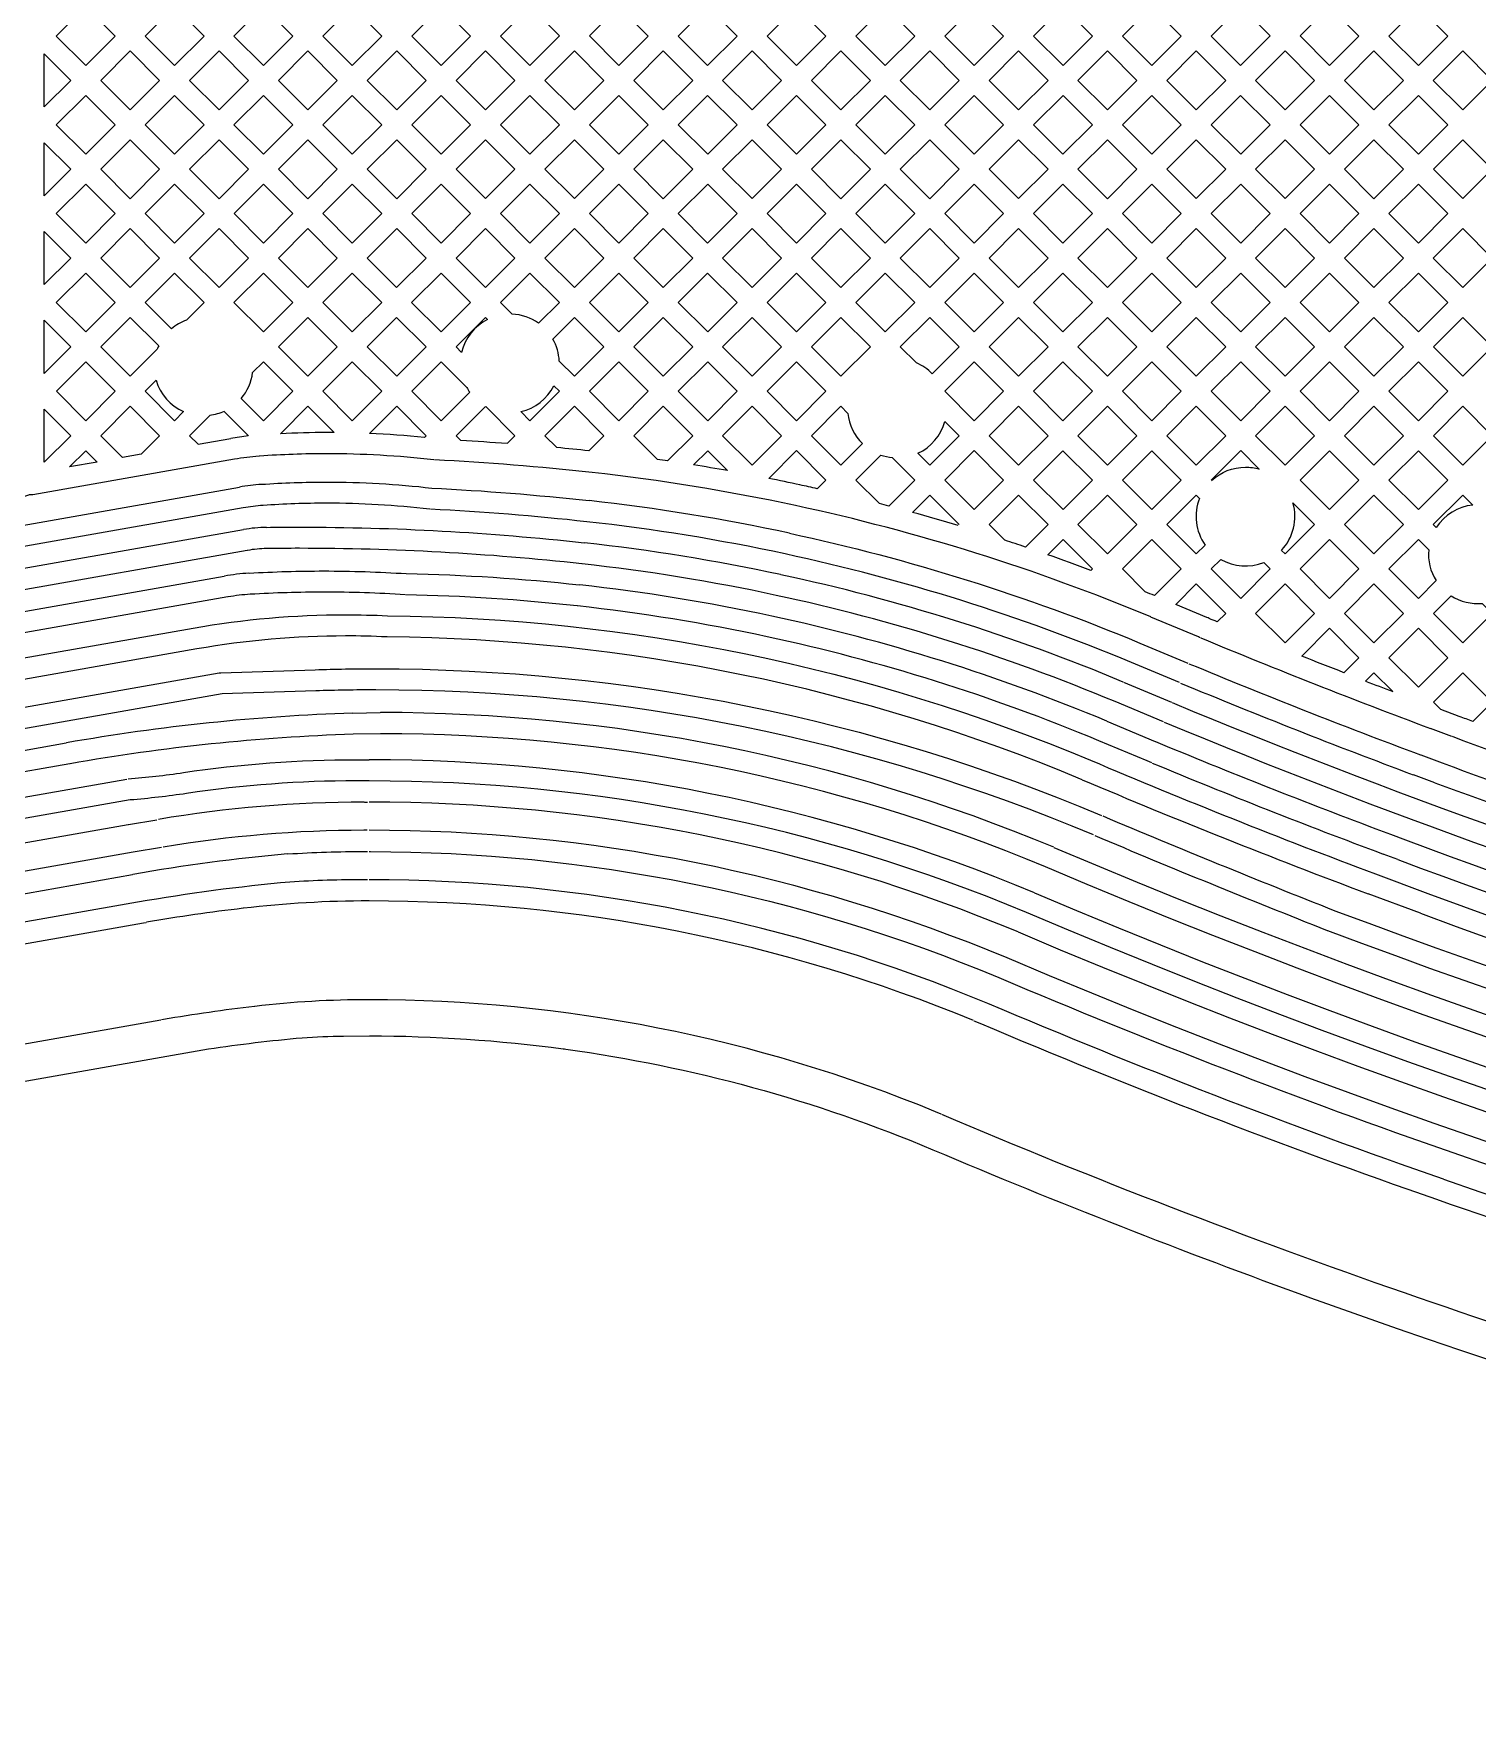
# Model space of a CAD drawing. Extents: x 3103 to 3424, y -52 to 175.
# Drawn here: x 3153.96 to 3159.16, y 34.3 to 40.37 of the extents above; entities that cross this region are included whole.
import ezdxf

# ---------------------------------------------------------------- set-up
doc = ezdxf.new("R2010")
doc.units = 0
doc.layers.add('gbr-dxf_layer0', color=7, linetype='Continuous')

msp = doc.modelspace()

# ---------------------------------------------------------------- linework, layer by layer
at = {"layer": 'gbr-dxf_layer0'}
for p, q in [((3153.9999, 40.1042), (3153.9999, 40.2951)), ((3153.9999, 39.7843), (3153.9999, 39.9753)), ((3153.9999, 39.4645), (3153.9999, 39.6558)), ((3153.9998, 39.1447), (3153.9998, 39.3361)), ((3153.9998, 38.8251), (3153.9998, 39.0165)), ((3155.5877, 39.0264), (3155.4821, 38.9207)), ((3154.1901, 38.8261), (3154.0911, 38.8087)), ((3148.3149, 37.454), (3154.7173, 38.5829)), ((3154.7306, 38.5079), (3148.3282, 37.379)), ((3148.3145, 37.2988), (3154.6477, 38.4153)), ((3154.661, 38.3403), (3148.3277, 37.2237)), ((3158.1541, 38.1964), (3157.9821, 38.2682)), ((3148.3149, 37.1335), (3154.5362, 38.2284)), ((3154.5495, 38.1534), (3148.3281, 37.0584)), ((3157.8832, 38.034), (3158.0569, 37.9612)), ((3158.0275, 37.8909), (3157.8537, 37.9637)), ((3155.1103, 37.9224), (3155.2086, 37.9244)), ((3157.8241, 37.8932), (3157.9982, 37.8204)), ((3159.0657, 37.8387), (3158.9889, 37.867)), ((3144.9048, 36.1977), (3154.0793, 37.8151)), ((3154.0925, 37.7401), (3144.918, 36.1226)), ((3158.9533, 37.7717), (3159.0303, 37.7433)), ((3148.3148, 36.63), (3154.2977, 37.685)), ((3159.0039, 37.6718), (3158.9269, 37.7002)), ((3155.1523, 37.6021), (3155.1634, 37.6021)), ((3154.3025, 37.5214), (3154.4046, 37.5386)), ((3148.3127, 36.465), (3154.302, 37.5213)), ((3155.1622, 37.5005), (3155.1511, 37.5005)), ((3158.8445, 37.4864), (3158.8979, 37.4663)), ((3158.8711, 37.395), (3158.8177, 37.4151)), ((3145.1861, 35.7314), (3154.318, 37.3414)), ((3155.1631, 37.3227), (3155.1533, 37.3227)), ((3158.791, 37.3433), (3158.9785, 37.2734)), ((3154.3356, 37.2414), (3145.2038, 35.6314)), ((3158.9519, 37.202), (3158.7644, 37.272)), ((3157.3452, 36.8152), (3157.3663, 36.8063))]:
    msp.add_line(p, q, dxfattribs=at)
at = {"layer": 'gbr-dxf_layer0', "linetype": 'Continuous'}
for points in [[(3154.0434, 40.3594), (3154.1493, 40.4653), (3154.2552, 40.3594), (3154.1493, 40.2535)], [(3154.3629, 40.3594), (3154.4689, 40.4654), (3154.5749, 40.3594), (3154.4689, 40.2534)], [(3154.6827, 40.3594), (3154.7887, 40.4654), (3154.8947, 40.3594), (3154.7887, 40.2534)], [(3155.0025, 40.3594), (3155.1085, 40.4654), (3155.2145, 40.3594), (3155.1085, 40.2534)], [(3155.3223, 40.3594), (3155.4282, 40.4653), (3155.5341, 40.3594), (3155.4282, 40.2535)], [(3155.6418, 40.3594), (3155.7478, 40.4654), (3155.8538, 40.3595), (3155.7477, 40.2535)], [(3155.9615, 40.3595), (3156.0674, 40.4654), (3156.1734, 40.3594), (3156.0675, 40.2535)], [(3156.2811, 40.3594), (3156.3871, 40.4654), (3156.4932, 40.3594), (3156.3871, 40.2534)], [(3156.6009, 40.3594), (3156.7069, 40.4654), (3156.8129, 40.3594), (3156.7069, 40.2534)], [(3156.9207, 40.3594), (3157.0266, 40.4653), (3157.1325, 40.3594), (3157.0266, 40.2535)], [(3157.2402, 40.3594), (3157.3462, 40.4654), (3157.4523, 40.3594), (3157.3462, 40.2534)], [(3157.56, 40.3594), (3157.666, 40.4654), (3157.772, 40.3594), (3157.666, 40.2534)], [(3157.8798, 40.3594), (3157.9857, 40.4653), (3158.0916, 40.3594), (3157.9857, 40.2535)], [(3158.1993, 40.3594), (3158.3054, 40.4654), (3158.4113, 40.3595), (3158.3053, 40.2535)], [(3158.5191, 40.3595), (3158.6249, 40.4654), (3158.7309, 40.3594), (3158.625, 40.2535)], [(3158.8387, 40.3594), (3158.9447, 40.4654), (3159.0507, 40.3594), (3158.9447, 40.2534)], [(3154.2032, 40.1996), (3154.309, 40.3055), (3154.4151, 40.1995), (3154.3092, 40.0936)], [(3154.5228, 40.1995), (3154.6288, 40.3055), (3154.7348, 40.1995), (3154.6288, 40.0935)], [(3154.8426, 40.1995), (3154.9486, 40.3055), (3155.0546, 40.1995), (3154.9486, 40.0935)], [(3155.1624, 40.1995), (3155.2684, 40.3055), (3155.3743, 40.1996), (3155.2683, 40.0936)], [(3155.482, 40.1996), (3155.5879, 40.3055), (3155.6939, 40.1996), (3155.588, 40.0937)], [(3155.8016, 40.1996), (3155.9076, 40.3056), (3156.0136, 40.1996), (3155.9076, 40.0936)], [(3156.1214, 40.1996), (3156.2273, 40.3055), (3156.3333, 40.1995), (3156.2274, 40.0936)], [(3156.441, 40.1995), (3156.547, 40.3055), (3156.6531, 40.1995), (3156.547, 40.0935)], [(3156.7608, 40.1995), (3156.8668, 40.3055), (3156.9727, 40.1996), (3156.8667, 40.0936)], [(3157.0805, 40.1996), (3157.1864, 40.3055), (3157.2924, 40.1995), (3157.1865, 40.0936)], [(3157.4001, 40.1995), (3157.5061, 40.3055), (3157.6122, 40.1995), (3157.5061, 40.0935)], [(3157.7199, 40.1995), (3157.8259, 40.3055), (3157.9318, 40.1996), (3157.8258, 40.0936)], [(3158.0396, 40.1996), (3158.1455, 40.3055), (3158.2514, 40.1996), (3158.1455, 40.0937)], [(3158.3592, 40.1996), (3158.4652, 40.3056), (3158.5711, 40.1996), (3158.4651, 40.0936)], [(3158.6789, 40.1996), (3158.7848, 40.3055), (3158.8908, 40.1995), (3158.7849, 40.0936)], [(3158.9986, 40.1995), (3159.1046, 40.3055), (3159.2106, 40.1995), (3159.1046, 40.0935)], [(3154.0433, 40.0397), (3154.1493, 40.1458), (3154.2553, 40.0397), (3154.1493, 39.9337)], [(3154.363, 40.0397), (3154.4689, 40.1456), (3154.5749, 40.0396), (3154.4691, 39.9337)], [(3154.6827, 40.0396), (3154.7887, 40.1456), (3154.8947, 40.0396), (3154.7887, 39.9336)], [(3155.0025, 40.0396), (3155.1085, 40.1456), (3155.2144, 40.0397), (3155.1084, 39.9337)], [(3155.3222, 40.0397), (3155.4282, 40.1458), (3155.5341, 40.0398), (3155.4281, 39.9338)], [(3155.6418, 40.0398), (3155.7477, 40.1457), (3155.8537, 40.0397), (3155.7478, 39.9339)], [(3155.9615, 40.0397), (3156.0675, 40.1458), (3156.1735, 40.0397), (3156.0675, 39.9337)], [(3156.2813, 40.0397), (3156.3871, 40.1456), (3156.4932, 40.0396), (3156.3873, 39.9337)], [(3156.6009, 40.0396), (3156.7069, 40.1456), (3156.8128, 40.0397), (3156.7068, 39.9337)], [(3156.9206, 40.0397), (3157.0266, 40.1458), (3157.1326, 40.0397), (3157.0266, 39.9337)], [(3157.2404, 40.0397), (3157.3462, 40.1456), (3157.4523, 40.0396), (3157.3464, 39.9337)], [(3157.56, 40.0396), (3157.666, 40.1456), (3157.7719, 40.0397), (3157.6659, 39.9337)], [(3157.8797, 40.0397), (3157.9857, 40.1458), (3158.0916, 40.0398), (3157.9856, 39.9338)], [(3158.1994, 40.0398), (3158.3053, 40.1457), (3158.4112, 40.0397), (3158.3054, 39.9339)], [(3158.519, 40.0397), (3158.625, 40.1458), (3158.731, 40.0397), (3158.625, 39.9337)], [(3158.8388, 40.0397), (3158.9447, 40.1456), (3159.0507, 40.0396), (3158.9448, 39.9337)], [(3154.2032, 39.8799), (3154.3092, 39.9859), (3154.4152, 39.8799), (3154.3092, 39.7738)], [(3154.5229, 39.8799), (3154.6288, 39.9857), (3154.7348, 39.8797), (3154.629, 39.7738)], [(3154.8426, 39.8797), (3154.9486, 39.9857), (3155.0545, 39.8799), (3154.9485, 39.7738)], [(3155.1623, 39.8799), (3155.2683, 39.9859), (3155.3742, 39.88), (3155.2682, 39.7739)], [(3155.482, 39.8799), (3155.588, 39.986), (3155.6939, 39.88), (3155.5879, 39.774)], [(3155.8017, 39.88), (3155.9076, 39.9859), (3156.0136, 39.8799), (3155.9077, 39.774)], [(3156.1214, 39.8799), (3156.2274, 39.9859), (3156.3334, 39.8799), (3156.2274, 39.7738)], [(3156.4412, 39.8799), (3156.547, 39.9857), (3156.6529, 39.8799), (3156.547, 39.774)], [(3156.7607, 39.8799), (3156.8667, 39.9859), (3156.9727, 39.8799), (3156.8667, 39.7738)], [(3157.0805, 39.8799), (3157.1865, 39.9859), (3157.2925, 39.8799), (3157.1865, 39.7738)], [(3157.4003, 39.8799), (3157.5061, 39.9857), (3157.612, 39.8799), (3157.5061, 39.774)], [(3157.7198, 39.8799), (3157.8258, 39.9859), (3157.9317, 39.8799), (3157.8257, 39.7739)], [(3158.0395, 39.8799), (3158.1455, 39.986), (3158.2515, 39.88), (3158.1455, 39.774)], [(3158.3592, 39.88), (3158.4651, 39.9859), (3158.5711, 39.8799), (3158.4652, 39.774)], [(3158.6789, 39.8799), (3158.7849, 39.9859), (3158.8909, 39.8799), (3158.7849, 39.7738)], [(3158.9987, 39.8799), (3159.1046, 39.9857), (3159.2104, 39.8799), (3159.1046, 39.774)], [(3154.0434, 39.7201), (3154.1493, 39.826), (3154.2553, 39.72), (3154.1494, 39.6141)], [(3154.363, 39.72), (3154.4691, 39.826), (3154.5751, 39.72), (3154.4691, 39.6139)], [(3154.6828, 39.72), (3154.7887, 39.8258), (3154.8946, 39.72), (3154.7887, 39.6141)], [(3155.0024, 39.72), (3155.1084, 39.826), (3155.2143, 39.7201), (3155.1083, 39.6141)], [(3155.3221, 39.7201), (3155.4281, 39.8261), (3155.5341, 39.7201), (3155.428, 39.6141)], [(3155.6418, 39.7201), (3155.7478, 39.8261), (3155.8538, 39.7201), (3155.7478, 39.6141)], [(3155.9616, 39.7201), (3156.0675, 39.826), (3156.1735, 39.72), (3156.0676, 39.6141)], [(3156.2813, 39.72), (3156.3873, 39.826), (3156.4932, 39.7201), (3156.3871, 39.6141)], [(3156.6009, 39.7201), (3156.7068, 39.826), (3156.8128, 39.72), (3156.7069, 39.6141)], [(3156.9206, 39.72), (3157.0266, 39.826), (3157.1326, 39.72), (3157.0266, 39.6139)], [(3157.2404, 39.72), (3157.3464, 39.826), (3157.4523, 39.7201), (3157.3462, 39.6141)], [(3157.56, 39.7201), (3157.6659, 39.826), (3157.7718, 39.7201), (3157.6659, 39.6142)], [(3157.8796, 39.7201), (3157.9856, 39.8261), (3158.0916, 39.7201), (3157.9856, 39.6141)], [(3158.1993, 39.7201), (3158.3054, 39.8261), (3158.4114, 39.7201), (3158.3054, 39.6141)], [(3158.5191, 39.7201), (3158.625, 39.826), (3158.731, 39.72), (3158.6251, 39.6141)], [(3158.8388, 39.72), (3158.9448, 39.826), (3159.0507, 39.7201), (3158.9447, 39.6141)], [(3154.2033, 39.5602), (3154.3092, 39.6661), (3154.4152, 39.5601), (3154.3093, 39.4542)], [(3154.5229, 39.5601), (3154.629, 39.6661), (3154.7348, 39.5602), (3154.6288, 39.4542)], [(3154.8426, 39.5602), (3154.9485, 39.6661), (3155.0544, 39.5602), (3154.9485, 39.4543)], [(3155.1622, 39.5602), (3155.2682, 39.6662), (3155.3742, 39.5602), (3155.2681, 39.4542)], [(3155.4819, 39.5602), (3155.5879, 39.6662), (3155.6939, 39.5602), (3155.5879, 39.4542)], [(3155.8017, 39.5602), (3155.9077, 39.6662), (3156.0137, 39.5602), (3155.9077, 39.4542)], [(3156.1215, 39.5602), (3156.2274, 39.6661), (3156.3333, 39.5602), (3156.2274, 39.4543)], [(3156.441, 39.5602), (3156.547, 39.6662), (3156.6531, 39.5602), (3156.547, 39.4542)], [(3156.7608, 39.5602), (3156.8667, 39.6661), (3156.9727, 39.5601), (3156.8668, 39.4542)], [(3157.0805, 39.5601), (3157.1865, 39.6661), (3157.2924, 39.5602), (3157.1864, 39.4542)], [(3157.4001, 39.5602), (3157.5061, 39.6662), (3157.6121, 39.5603), (3157.506, 39.4543)], [(3157.7198, 39.5603), (3157.8257, 39.6662), (3157.9317, 39.5602), (3157.8258, 39.4543)], [(3158.0394, 39.5602), (3158.1455, 39.6662), (3158.2515, 39.5602), (3158.1455, 39.4542)], [(3158.3592, 39.5602), (3158.4652, 39.6662), (3158.5713, 39.5602), (3158.4652, 39.4542)], [(3158.679, 39.5602), (3158.7849, 39.6661), (3158.8908, 39.5602), (3158.7849, 39.4543)], [(3158.9985, 39.5602), (3159.1046, 39.6662), (3159.2106, 39.5602), (3159.1046, 39.4542)], [(3154.0434, 39.4003), (3154.1494, 39.5063), (3154.2554, 39.4003), (3154.1494, 39.2943)], [(3154.6827, 39.4003), (3154.7887, 39.5063), (3154.8946, 39.4004), (3154.7886, 39.2944)], [(3155.0024, 39.4004), (3155.1083, 39.5063), (3155.2143, 39.4003), (3155.1084, 39.2944)], [(3155.322, 39.4003), (3155.428, 39.5063), (3155.5341, 39.4003), (3155.428, 39.2943)], [(3155.9616, 39.4003), (3156.0676, 39.5063), (3156.1735, 39.4004), (3156.0675, 39.2944)], [(3156.2813, 39.4004), (3156.3871, 39.5063), (3156.4932, 39.4003), (3156.3873, 39.2944)], [(3156.6009, 39.4003), (3156.7069, 39.5063), (3156.8129, 39.4003), (3156.7069, 39.2943)], [(3156.9207, 39.4003), (3157.0266, 39.5062), (3157.1325, 39.4003), (3157.0266, 39.2944)], [(3157.2402, 39.4003), (3157.3462, 39.5063), (3157.4522, 39.4004), (3157.3461, 39.2944)], [(3157.5599, 39.4004), (3157.6659, 39.5064), (3157.7719, 39.4004), (3157.6659, 39.2944)], [(3157.8797, 39.4004), (3157.9856, 39.5063), (3158.0916, 39.4003), (3157.9857, 39.2944)], [(3158.1993, 39.4003), (3158.3054, 39.5063), (3158.4114, 39.4003), (3158.3054, 39.2943)], [(3158.5191, 39.4003), (3158.6251, 39.5063), (3158.731, 39.4004), (3158.625, 39.2944)], [(3158.8388, 39.4004), (3158.9447, 39.5063), (3159.0507, 39.4003), (3158.9448, 39.2944)], [(3154.8425, 39.2405), (3154.9485, 39.3465), (3155.0545, 39.2405), (3154.9485, 39.1345)], [(3155.1623, 39.2405), (3155.2681, 39.3464), (3155.3742, 39.2404), (3155.2683, 39.1345)], [(3156.1214, 39.2405), (3156.2274, 39.3465), (3156.3334, 39.2405), (3156.2274, 39.1345)], [(3156.4412, 39.2405), (3156.547, 39.3464), (3156.6531, 39.2404), (3156.5472, 39.1345)], [(3156.7608, 39.2404), (3156.8668, 39.3464), (3156.9727, 39.2405), (3156.8667, 39.1345)], [(3157.4, 39.2405), (3157.506, 39.3465), (3157.612, 39.2405), (3157.506, 39.1345)], [(3157.7198, 39.2405), (3157.8258, 39.3465), (3157.9318, 39.2405), (3157.8258, 39.1345)], [(3158.0396, 39.2405), (3158.1455, 39.3464), (3158.2515, 39.2404), (3158.1456, 39.1345)], [(3158.3592, 39.2404), (3158.4652, 39.3464), (3158.5711, 39.2405), (3158.4651, 39.1345)], [(3158.6789, 39.2405), (3158.7849, 39.3465), (3158.8909, 39.2405), (3158.7849, 39.1345)], [(3158.9987, 39.2405), (3159.1046, 39.3464), (3159.2106, 39.2404), (3159.1047, 39.1345)], [(3154.0435, 39.0806), (3154.1494, 39.1865), (3154.2553, 39.0806), (3154.1493, 38.9747)], [(3155.0024, 39.0806), (3155.1084, 39.1867), (3155.2144, 39.0806), (3155.1084, 38.9746)], [(3155.9615, 39.0806), (3156.0675, 39.1867), (3156.1735, 39.0806), (3156.0675, 38.9746)], [(3156.2813, 39.0806), (3156.3873, 39.1867), (3156.4933, 39.0806), (3156.3873, 38.9746)], [(3156.601, 39.0806), (3156.7069, 39.1865), (3156.8128, 39.0806), (3156.7069, 38.9748)], [(3157.2402, 39.0808), (3157.3461, 39.1866), (3157.4521, 39.0806), (3157.3462, 38.9748)], [(3157.5599, 39.0806), (3157.6659, 39.1867), (3157.7719, 39.0806), (3157.6659, 38.9746)], [(3157.8797, 39.0806), (3157.9857, 39.1867), (3158.0917, 39.0806), (3157.9857, 38.9746)], [(3158.1995, 39.0806), (3158.3054, 39.1865), (3158.4112, 39.0806), (3158.3054, 38.9748)], [(3158.519, 39.0806), (3158.625, 39.1867), (3158.731, 39.0806), (3158.625, 38.9746)], [(3158.8388, 39.0806), (3158.9448, 39.1867), (3159.0508, 39.0806), (3158.9448, 38.9746)], [(3154.2032, 38.9208), (3154.3092, 39.0268), (3154.4151, 38.9209), (3154.3482, 38.854), (3154.2817, 38.8423)], [(3156.4412, 38.9207), (3156.5472, 39.0268), (3156.6531, 38.9209), (3156.547, 38.8149)], [(3157.4001, 38.9209), (3157.506, 39.0268), (3157.612, 38.9207), (3157.5061, 38.8149)], [(3157.7198, 38.9207), (3157.8258, 39.0268), (3157.9318, 38.9207), (3157.8258, 38.8147)], [(3158.0396, 38.9207), (3158.1456, 39.0268), (3158.2515, 38.9209), (3158.1455, 38.8149)], [(3158.3592, 38.9209), (3158.4651, 39.0268), (3158.5711, 38.9207), (3158.4652, 38.8149)], [(3158.6789, 38.9207), (3158.7849, 39.0268), (3158.8909, 38.9207), (3158.7849, 38.8147)], [(3158.9987, 38.9207), (3159.1047, 39.0268), (3159.2106, 38.9209), (3159.1046, 38.8148)], [(3157.2402, 38.761), (3157.3462, 38.867), (3157.4523, 38.761), (3157.3462, 38.655)], [(3157.56, 38.761), (3157.6659, 38.8669), (3157.7719, 38.7609), (3157.666, 38.655)], [(3157.8797, 38.7609), (3157.9857, 38.8669), (3158.0916, 38.761), (3157.9856, 38.655)], [(3158.5191, 38.761), (3158.625, 38.8669), (3158.731, 38.7609), (3158.6251, 38.655)], [(3158.8388, 38.7609), (3158.9448, 38.8669), (3159.0507, 38.761), (3158.9447, 38.655)], [(3157.7199, 38.6011), (3157.8258, 38.707), (3157.9317, 38.6011), (3157.8258, 38.4952)], [(3158.679, 38.6011), (3158.7849, 38.707), (3158.8908, 38.6011), (3158.7849, 38.4952)], [(3158.5191, 38.4412), (3158.6251, 38.5472), (3158.731, 38.4413), (3158.625, 38.3353)], [(3158.3592, 38.2813), (3158.4652, 38.3873), (3158.5711, 38.2814), (3158.4651, 38.1754)], [(3158.6789, 38.2814), (3158.7849, 38.3874), (3158.8909, 38.2814), (3158.7849, 38.1754)], [(3158.8388, 38.1215), (3158.9448, 38.2275), (3159.0508, 38.1215), (3158.9448, 38.0155)]]:
    msp.add_lwpolyline(points, close=True, dxfattribs=at)
for points in [[(3153.9999, 40.2951), (3154.0954, 40.1996), (3153.9999, 40.1042)], [(3153.9999, 39.9753), (3154.0954, 39.8799), (3153.9999, 39.7843)], [(3153.9999, 39.6558), (3154.0955, 39.5602), (3153.9999, 39.4645)], [(3153.9998, 39.3361), (3154.0955, 39.2404), (3153.9998, 39.1447)], [(3153.9998, 39.0165), (3154.0955, 38.9208), (3153.9998, 38.8251)], [(3154.8498, 38.9281), (3154.9485, 39.0268), (3155.0433, 38.9319)], [(3154.5228, 38.9209), (3154.5535, 38.8902), (3154.6711, 38.9109)], [(3154.0911, 38.8087), (3154.1493, 38.8669), (3154.1901, 38.8261)], [(3156.3362, 38.8158), (3156.3873, 38.8669), (3156.4592, 38.795)], [(3158.3716, 38.8007), (3158.3054, 38.867), (3158.1993, 38.761)], [(3157.2924, 38.6011), (3157.1864, 38.7071), (3157.1239, 38.6447)], [(3158.9986, 38.6011), (3159.1046, 38.7071), (3159.1407, 38.671)], [(3158.4935, 38.6788), (3158.5713, 38.6011), (3158.4652, 38.4951), (3158.4522, 38.5081)], [(3158.7548, 38.0375), (3158.7849, 38.0677), (3158.8526, 37.9999)], [(3154.977, 38.0024), (3154.6405, 37.9916), (3148.3281, 36.8786)], [(3157.9856, 37.7429), (3157.9687, 37.7501), (3157.7947, 37.8229)], [(3154.4218, 37.4384), (3154.3195, 37.4212), (3148.3303, 36.365)]]:
    msp.add_lwpolyline(points, dxfattribs=at)
for points in [[(3157.5045, 37.1345, 0.100679), (3167.714, 35.0575), (3173.2139, 35.0575, 0.151028), (3187.9607, 39.6158, -0.064518), (3189.3488, 40.3222)], [(3189.3828, 40.2265, 0.064518), (3188.018, 39.532, -0.151028), (3173.2139, 34.9559), (3167.714, 34.9559, -0.100679), (3157.4649, 37.041, 0.099096), (3155.169, 37.5005)], [(3157.6329, 37.4391, 0.100687), (3167.714, 35.388), (3173.2139, 35.388, 0.151027), (3187.7741, 39.8887)], [(3187.8171, 39.8258, -0.151027), (3173.2139, 35.3118), (3167.714, 35.3118, -0.100687), (3157.6032, 37.3689, 0.099143), (3155.2098, 37.8482), (3155.1121, 37.8462, 0.035416), (3154.0929, 37.7402)], [(3157.5638, 37.275, 0.100682), (3167.714, 35.2099), (3173.2139, 35.2099, 0.151028), (3187.8746, 39.7418)], [(3187.9176, 39.6789, -0.151028), (3173.2139, 35.1337), (3167.714, 35.1337, -0.100682), (3157.5341, 37.2048, 0.099123), (3155.1691, 37.6783)], [(3157.8094, 37.5521, 0.006012), (3158.6446, 37.2112, 0.079522), (3166.7644, 35.5584), (3173.2457, 35.5503), (3173.9042, 35.5503), (3173.9168, 35.5505, 0.120515), (3186.0837, 39.0306), (3186.6348, 39.3699)], [(3154.7348, 38.9209), (3154.6473, 39.0084, -0.076111), (3154.5956, 38.9936), (3154.5228, 38.9209)], [(3155.4821, 38.9207), (3155.4978, 38.9049, -0.004373), (3155.6665, 38.8934), (3155.6938, 38.9207), (3155.5889, 39.0256)], [(3155.0433, 38.9319, 0.002039), (3155.0161, 38.932, 0.011912), (3154.8498, 38.9281)], [(3154.6843, 38.8359), (3153.9594, 38.7081, -0.091112), (3153.9457, 38.7082, -0.089508), (3153.933, 38.7035), (3144.5138, 37.0427)], [(3155.4017, 38.834, 0.02826), (3155.0161, 38.8558, 0.017652), (3154.775, 38.8473)], [(3158.2009, 38.7594, -0.190766), (3158.3226, 38.8076, -0.069999), (3158.3716, 38.8007)], [(3154.782, 38.7458, -0.01763), (3155.0156, 38.754, -0.02863), (3155.3946, 38.7323, -0.014916), (3155.9603, 38.687)], [(3144.2675, 36.7749, -0.198302), (3144.5312, 36.9424), (3148.3145, 37.6094), (3154.7024, 38.7356)], [(3154.7156, 38.6606), (3148.3277, 37.5344), (3144.5444, 36.8674, 0.198279), (3144.3299, 36.7311)], [(3155.0156, 38.6778, 0.017626), (3154.7874, 38.6698, 0.025866), (3154.7161, 38.6607)], [(3159.1407, 38.671, 0.227961), (3159.0094, 38.5902), (3158.9986, 38.6011)], [(3154.7997, 38.5909, -0.003177), (3154.9179, 38.5917, -0.027439), (3155.9431, 38.5354)], [(3156.6822, 38.5697, -0.045987), (3157.9423, 38.1745), (3158.1156, 38.1021)], [(3158.085, 38.0323), (3157.913, 38.1042, 0.045988), (3156.6661, 38.4952)], [(3154.737, 38.426, -0.014709), (3155.0059, 38.4339, -0.016243), (3155.3029, 38.4243, -0.022687), (3155.9264, 38.3837)], [(3155.2988, 38.3482, 0.01629), (3155.0059, 38.3577, 0.014709), (3154.7414, 38.3499)], [(3154.5364, 38.2284, -0.043565), (3155.0843, 38.2762, -0.011949), (3155.2351, 38.2727, -0.09671), (3157.7645, 37.753)], [(3154.9747, 38.0786, -0.008114), (3155.1926, 38.0821, -0.100074), (3157.8043, 37.5541)], [(3148.3149, 36.9536), (3154.6297, 38.0671, -0.03785), (3154.6354, 38.0677), (3154.9746, 38.0786)], [(3157.7752, 37.4837, 0.100093), (3155.1926, 38.0059, 0.008114), (3154.9772, 38.0024)], [(3157.9985, 37.8203), (3158.0155, 37.813, 0.008803), (3158.8443, 37.4865)], [(3154.5011, 37.7084, -0.037145), (3155.1242, 37.7547, -0.002707), (3155.1689, 37.7545)], [(3159.0304, 37.7432, 0.013476), (3160.3136, 37.307), (3161.2237, 37.0651)], [(3154.5122, 37.633, -0.017158), (3154.3094, 37.6097), (3148.3281, 36.555)], [(3154.8769, 37.4153, -0.016299), (3155.1533, 37.4243), (3155.1631, 37.4243)], [(3155.169, 37.4243, -0.025685), (3155.1741, 37.424, -0.098856), (3157.435, 36.9706)], [(3155.1533, 37.3227, 0.016264), (3154.884, 37.314, 0.021426), (3154.336, 37.2414)], [(3159.0354, 36.2445, -0.016639), (3157.3959, 36.8769, 0.09907), (3155.169, 37.3225)], [(3137.6995, 33.9438), (3144.9606, 35.2239), (3145.147, 35.4904, -0.199614), (3145.2621, 35.5639), (3154.3572, 37.1675), (3154.3661, 37.1691)], [(3154.7568, 36.8666, 0.013735), (3154.4296, 36.8193), (3154.4214, 36.8177)], [(3157.2281, 36.4787), (3157.2077, 36.4873, 0.097951), (3155.169, 36.8907, 0.029083), (3154.7578, 36.8667)], [(3154.4195, 36.8174), (3145.3964, 35.2264), (3145.2098, 34.9597, -0.199639), (3145.0946, 34.8864), (3137.7612, 33.5936)], [(3136.9142, 33.0031), (3138.5977, 33.2263, -0.128328), (3138.6041, 33.2255), (3138.7673, 33.1627, -0.191254), (3138.7742, 33.1563, 0.941714), (3139.337, 33.3939), (3139.3163, 33.5663, -0.159747), (3139.3178, 33.5741), (3139.4137, 33.7492, -0.2312), (3139.4228, 33.7556), (3145.2647, 34.787), (3145.4892, 35.1072, -0.202169), (3145.4975, 35.1126), (3154.5909, 36.7137, -0.014391), (3154.9275, 36.7538, -0.010457), (3155.0769, 36.7601), (3155.1704, 36.7606, -0.033478), (3155.8677, 36.7137, -0.090774), (3155.8768, 36.7125, -0.065792), (3157.1974, 36.3509, 0.013539), (3158.5571, 35.818), (3158.8681, 35.7078, 0.070272), (3166.2718, 34.2548)]]:
    msp.add_lwpolyline(points, format="xyb", dxfattribs=at)
for points in [[(3154.3632, 39.4003), (3154.4691, 39.5062), (3154.5749, 39.4003), (3154.5113, 39.3367, 0.087578), (3154.4581, 39.3054)], [(3155.6418, 39.4003), (3155.7478, 39.5063), (3155.8538, 39.4003), (3155.779, 39.3255, 0.14513), (3155.6835, 39.3586)], [(3154.2033, 39.2404), (3154.3093, 39.3464), (3154.4117, 39.2441, 0.018481), (3154.4067, 39.232), (3154.3092, 39.1345)], [(3155.4819, 39.2404), (3155.5879, 39.3464), (3155.5949, 39.3395, 0.223012), (3155.502, 39.2203)], [(3155.8301, 39.2688), (3155.9077, 39.3464), (3156.0136, 39.2405), (3155.9076, 39.1345), (3155.8531, 39.1891, 0.118294)], [(3157.0805, 39.2405), (3157.1864, 39.3464), (3157.2923, 39.2405), (3157.1956, 39.1439, 0.098355), (3157.1383, 39.1827)], [(3154.7087, 39.0548, 0.145988), (3154.7497, 39.1478), (3154.7886, 39.1866), (3154.8946, 39.0806), (3154.7887, 38.9748)], [(3155.3222, 39.0806), (3155.428, 39.1865), (3155.5201, 39.0945, 0.028582), (3155.5309, 39.0774), (3155.4282, 38.9746)], [(3154.3631, 39.0806), (3154.4027, 39.1202, 0.221361), (3154.5016, 39.0074), (3154.4689, 38.9748)], [(3155.7148, 39.0076, 0.223005), (3155.8339, 39.1004), (3155.8537, 39.0806), (3155.7477, 38.9746)], [(3155.1701, 38.9286), (3155.2683, 39.0268), (3155.3743, 38.9207), (3155.3678, 38.9143, 0.014188)], [(3155.8016, 38.9207), (3155.9076, 39.0268), (3156.0136, 38.9207), (3155.9591, 38.8663, 0.002996), (3155.8444, 38.878)], [(3156.1214, 38.9207), (3156.2274, 39.0268), (3156.3334, 38.9207), (3156.2428, 38.8302, 0.001316), (3156.2067, 38.8354)], [(3156.7608, 38.9209), (3156.8667, 39.0268), (3156.8922, 39.0012, 0.174722), (3156.9442, 38.8924), (3156.8667, 38.815)], [(3157.1437, 38.8575, 0.221996), (3157.2408, 38.9725), (3157.2924, 38.9209), (3157.1864, 38.8149)], [(3156.607, 38.7671), (3156.7069, 38.867), (3156.8128, 38.7611), (3156.7818, 38.7301, 0.002204), (3156.7194, 38.7438, 0.003951)], [(3156.9206, 38.7611), (3157.0105, 38.8511, 0.059196), (3157.0515, 38.842), (3157.1325, 38.761), (3157.039, 38.6675, 0.001247), (3157.0055, 38.6762)], [(3157.4001, 38.6011), (3157.5061, 38.7071), (3157.6122, 38.6011), (3157.531, 38.52, 0.002695), (3157.4565, 38.5447)], [(3158.0394, 38.6011), (3158.1455, 38.7071), (3158.1573, 38.6953, 0.25344), (3158.1775, 38.5271), (3158.1455, 38.4951)], [(3157.6112, 38.4923), (3157.666, 38.5472), (3157.7719, 38.4413), (3157.7664, 38.4358, 0.005618)], [(3157.8797, 38.4413), (3157.9856, 38.5472), (3158.0916, 38.4412), (3157.9956, 38.3452, 0.001299), (3157.962, 38.359)], [(3158.8388, 38.4413), (3158.9447, 38.5472), (3158.982, 38.5099, 0.164498), (3159.0087, 38.3992), (3158.9448, 38.3353)], [(3158.1993, 38.4412), (3158.2339, 38.4757, 0.228801), (3158.3881, 38.4645), (3158.4114, 38.4412), (3158.3054, 38.3352)], [(3158.0716, 38.3134), (3158.1455, 38.3873), (3158.2515, 38.2813), (3158.2211, 38.2509, -0.000391), (3158.1924, 38.2628, 0.011354), (3158.1836, 38.2667)], [(3158.9987, 38.2814), (3159.0623, 38.345, 0.167687), (3159.1748, 38.3171), (3159.2106, 38.2813), (3159.1047, 38.1754)], [(3158.5251, 38.1276), (3158.625, 38.2275), (3158.731, 38.1215), (3158.6771, 38.0677, -0.001652)], [(3158.9987, 37.9616), (3159.1047, 38.0677), (3159.2107, 37.9616), (3159.1411, 37.8921, -0.000571), (3159.0922, 37.9102), (3159.0257, 37.9347)]]:
    msp.add_lwpolyline(points, format="xyb", close=True, dxfattribs=at)
at = {"layer": 'gbr-dxf_layer0'}
for centre, radius, start, end in [((3154.8397, 37.9752), 0.9507, 96.3828, 100.21103), ((3154.8397, 37.9752), 0.8745, 94.37774, 100.21012), ((3154.9185, 29.228), 9.6181, 83.71637, 87.10523), ((3155.1793, 31.6049), 7.3031, 79.90687, 80.88523), ((3155.1793, 31.6049), 7.2269, 77.82643, 83.70664), ((3154.8396, 37.9752), 0.7727, 94.29726, 100.21896), ((3155.1803, 31.6047), 7.1251, 77.83389, 83.71403), ((3155.0157, 35.4357), 3.2421, 83.4225, 90.00183), ((3154.9176, 29.2282), 9.4398, 83.7097, 87.13308), ((3155.1683, 31.5356), 7.297, 67.31956, 77.85488), ((3155.1683, 31.5356), 7.3732, 73.28746, 74.61895), ((3158.3226, 38.6298), 0.1778, 316.80228, 16.00497), ((3154.8076, 38.0811), 0.5098, 90.93008, 100.17904), ((3155.1803, 31.6047), 7.0489, 77.83362, 83.71375), ((3154.8076, 38.0811), 0.4336, 90.93384, 100.18072), ((3154.9173, 29.2282), 9.2872, 89.99641, 90.71963), ((3154.9179, 29.2282), 9.2872, 83.71413, 90.00047), ((3155.181, 31.6046), 6.9725, 77.83795, 83.72149), ((3155.181, 31.6046), 6.8963, 77.8381, 83.72164), ((3154.7849, 37.6473), 0.7802, 93.55061, 100.09675), ((3155.1816, 31.6044), 6.8201, 77.84512, 83.72752), ((3155.1685, 31.5355), 7.0427, 67.3296, 77.85619), ((3154.7849, 37.6473), 0.704, 93.55246, 100.09571), ((3155.1679, 31.5353), 6.8141, 83.67965, 88.88226), ((3155.1685, 31.5355), 6.9665, 67.32972, 77.8563), ((3155.1816, 31.6044), 6.7439, 77.84515, 83.72753), ((3155.1676, 31.5356), 6.8903, 67.32394, 77.84929), ((3155.0842, 35.1141), 3.0859, 89.99924, 99.97626), ((3155.0844, 35.1142), 3.0859, 87.25532, 90.00207), ((3155.1689, 31.5353), 6.6615, 67.34148, 89.4401), ((3155.1676, 31.5356), 6.8141, 67.32405, 77.84941), ((3158.0996, 38.0674), 0.14, 64.3096, 67.08874), ((3167.7584, 61.3317), 25.0499, 247.47557, 249.50669), ((3167.7552, 61.333), 25.1518, 247.47337, 249.51499), ((3167.7552, 61.3331), 25.228, 247.47087, 249.51517), ((3167.7586, 61.3317), 24.9737, 248.86721, 249.10779), ((3167.7603, 61.331), 25.3043, 247.45673, 253.20957), ((3155.3502, 30.6077), 7.3186, 91.88256, 99.99669), ((3155.2097, 31.6326), 6.2918, 67.3512, 90.00011), ((3167.7603, 61.331), 25.3805, 247.45668, 253.20968), ((3167.7623, 61.3303), 25.0496, 249.68573, 252.76686), ((3155.1691, 31.5353), 6.2192, 67.35679, 90.00002), ((3167.712, 61.1916), 25.4622, 247.00466, 249.49034), ((3167.7064, 61.1939), 25.3858, 247.48676, 249.50367), ((3154.0716, 40.5767), 2.9003, 274.54815, 278.51213), ((3155.1241, 33.5429), 4.1356, 89.99899, 98.50713), ((3155.1252, 33.5429), 4.1356, 89.4055, 90.01392), ((3167.712, 61.1916), 25.5384, 247.00466, 249.49034), ((3167.764, 61.3298), 25.2278, 249.68151, 252.7706), ((3155.1512, 33.1784), 4.4237, 90.00045, 99.63766), ((3155.169, 31.5353), 6.0668, 67.36298, 90), ((3155.1512, 33.1784), 4.3221, 90.01546, 99.63323), ((3172.4085, 72.1281), 37.6079, 247.10966, 248.48615), ((3155.456, 30.8851), 6.5559, 95.08106, 99.99313), ((3167.5883, 60.6917), 24.7981, 249.48569, 262.18943), ((3167.5883, 60.6917), 24.8743, 249.48566, 262.18941), ((3155.1691, 33.3466), 3.8996, 90.00153, 96.66376), ((3155.1687, 31.5353), 5.7109, 67.61521, 89.99696), ((3167.5442, 60.2445), 24.5161, 249.55067, 270), ((3155.4552, 30.8848), 6.378, 96.65855, 99.81067), ((3167.5442, 60.2445), 24.5923, 249.55068, 270.00002), ((3167.8677, 61.7504), 26.2914, 249.4006, 267.58952), ((3167.715, 61.1903), 26.3111, 247.0024, 250.81535), ((3167.7141, 61.1908), 26.4892, 247.00772, 250.81728), ((3167.7141, 61.1908), 26.8448, 247.00759, 250.81716), ((3167.7136, 61.1908), 26.3111, 250.81911, 269.99999), ((3167.7136, 61.1908), 26.4127, 250.81911, 269.99999), ((3167.713, 61.1908), 26.4889, 250.81985, 258.04355), ((3167.713, 61.1908), 26.8445, 250.81986, 258.04357)]:
    msp.add_arc(centre, radius, start, end, dxfattribs=at)

doc.saveas('drawing.dxf')
